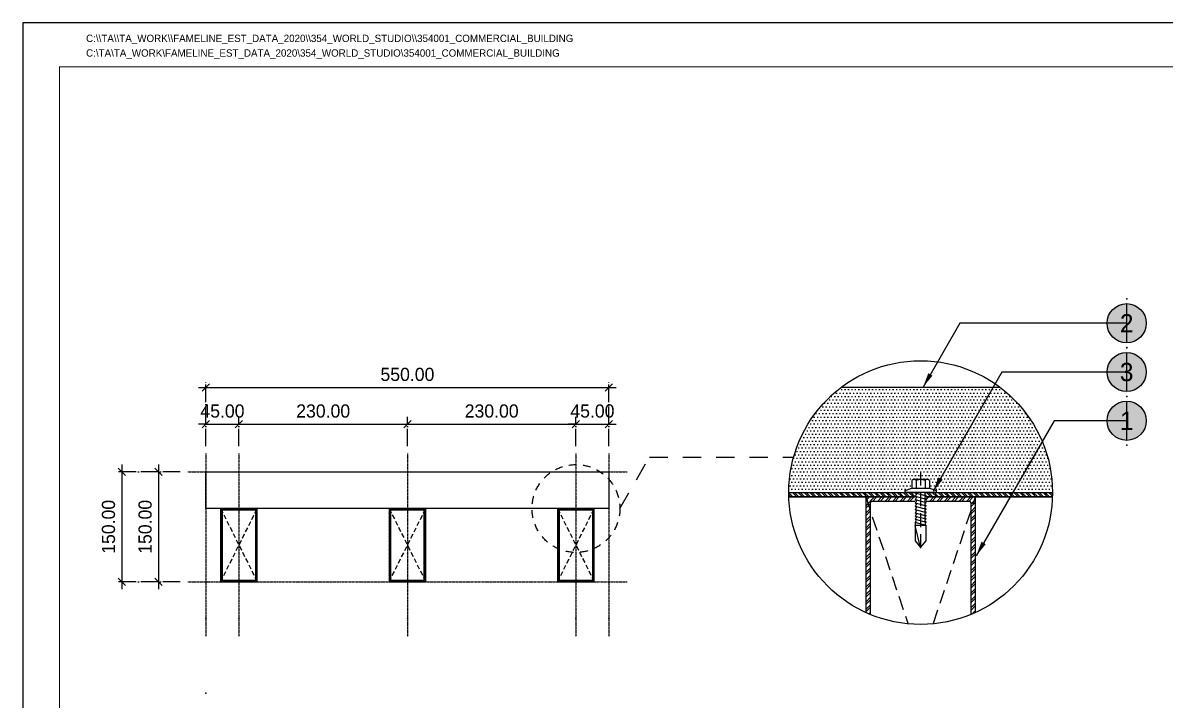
# Model space of a CAD drawing. Header units: millimetres. Extents: x -244126 to 368105, y -173968 to 259060.
# Drawn here: x 18626 to 20185, y 38035 to 38959 of the extents above; entities that cross this region are included whole.
import ezdxf
from ezdxf.enums import TextEntityAlignment as Align
from ezdxf.xclip import XClip

# ---------------------------------------------------------------- set-up
doc = ezdxf.new("R2010")
doc.units = ezdxf.units.MM
doc.header["$MEASUREMENT"] = 0
doc.header["$XCLIPFRAME"] = 0
for name, pattern in [('005_GG_TA_LINE', [13.75, 5, -1.25, 1.25, -1.25, 5]), ('ACAD_ISO04W100', [30, 24, -3, 0, -3]), ('CENTER', [2, 1.25, -0.25, 0.25, -0.25]), ('HIDDEN', [9.525, 6.35, -3.175]), ('TA_HL_003.00000', [19.5, 10.65, -8.85]), ('TA_HL_007.00000', [45.5, 24.85, -20.65])]:
    doc.linetypes.add(name, pattern=pattern)
for name, color, linetype in [('000 - D I M', 6, 'Continuous'), ('000 - GRID', 8, 'CENTER'), ('000 - H A T C H', 8, 'Continuous'), ('000 - H I D D E N', 7, 'Continuous'), ('000 - L I N E 0.1', 1, 'Continuous'), ('000 - SYMBOL CON', 1, 'Continuous'), ('000 - T E X T', 4, 'Continuous'), ('000 - TITLEBLOCK', 4, 'Continuous'), ('000 - WIPEOUT', 250, 'Continuous'), ('001 - ASCESSORIES', 1, 'Continuous'), ('002 - STRUCTURAL STEEL', 4, 'Continuous'), ('A04_TUBE SERIES', 7, 'Continuous')]:
    doc.layers.add(name, color=color, linetype=linetype)
doc.styles.add('BROWALLIA', font='BrowalliaUPC.ttf')
doc.styles.add('Cetury Gothic', font='GOTHIC.TTF')
doc.styles.add('CORDIA', font='cordia.shx')
doc.styles.add('TA', font='Cordia New.ttf', dxfattribs={"height": 4.5})
doc.dimstyles.new('DIM E-E', dxfattribs={"dimscale": 2, "dimtxt": 0.18, "dimasz": 0.1, "dimexe": 0.1, "dimexo": 0.1, "dimgap": 0.09, "dimtad": 1, "dimtoh": 1, "dimzin": 0, "dimdsep": 46, "dimtxsty": 'CORDIA', "dimblk": 'OBLIQUE', "dimcen": 0.1, "dimdle": 0.1, "dimclrd": 40, "dimclre": 140, "dimclrt": 3, "dimadec": 0, "dimazin": 0, "dimtfac": 1, "dimtix": 1, "dimtmove": 2, "dimatfit": 3, "dimfxl": 1, "dimtolj": 1, "dimtzin": 0, "dimarcsym": 0})
pattern_1 = [(45, (7e-15, 87.5), (-1.6838, 1.6838), []), (45, (1.1225, 87.5), (-1.6838, 1.6838), [])]

# ---------------------------------------------------------------- blocks, each defined once
blk = doc.blocks.new('A$Cfd196da9')
at = {"color": 0, "linetype": 'ByBlock', "const_width": 0.1}
blk.add_lwpolyline([(-143.5, -98), (96.5, -98), (96.5, 99), (-143.5, 99)], close=True, dxfattribs=at)
blk = doc.blocks.new('*U1673')
at = {"linetype": '005_GG_TA_LINE'}
blk.add_point((250, 1185), dxfattribs=at)
at = {"layer": '000 - L I N E 0.1', "color": 21, "linetype": 'Continuous'}
blk.add_lwpolyline([(71.2, 2100), (0, 2100), (0, 2028.8)], dxfattribs=at)
at = {"layer": '000 - TITLEBLOCK', "color": 250}
blk.add_lwpolyline([(0, 0), (2970, 0), (2970, 2100), (0, 2100)], close=True, dxfattribs=at)
at = {"layer": '000 - T E X T', "color": 3, "xscale": 10, "yscale": 10, "zscale": 10}
blk.add_blockref('A$Cfd196da9', (1485, 1050), dxfattribs=at)
at = {"color": 4, "style": 'TA'}
blk.add_attdef('PAPER_SIZE', text='', height=12.5, dxfattribs=at).set_placement((2843, 49.9), align=Align.MIDDLE_RIGHT)
blk.add_attdef('SCALE_SIZE', text='', height=12.5, dxfattribs=at).set_placement((2867.6, 50.1), align=Align.MIDDLE_LEFT)
at = {"layer": '000 - T E X T', "color": 250, "style": 'TA'}
for tag, height, p in [('SUPERLINK', 10, (86.3, 2078.8)), ('NAMEFILE', 10, (86.3, 2058.8)), ('SC', 200, (16.8, 1876.1))]:
    blk.add_attdef(tag, text='', height=height, dxfattribs=at).set_placement(p, align=Align.MIDDLE_LEFT)
at = {"layer": '000 - T E X T', "color": 4, "style": 'TA'}
for tag, height, p in [('NAME_JOB_1', 10, (2618.3, 1691.3)), ('NAME_JOB_2', 10, (2618.3, 1669.4)), ('NAME_PROJECT_1', 15, (2469, 1594.8)), ('NAME_PROJECT_2', 15, (2469, 1557.8)), ('NAME_PROJECT_3', 15, (2469, 1520.8)), ('CODE_VALUE_1', 9.5, (2605.7, 1445.6)), ('CODE_VALUE_2', 9.5, (2605.7, 1415.6)), ('PART_NAME_VALUE_1', 9.5, (2605.7, 1379.4)), ('PART_NAME_VALUE_2', 9.5, (2605.7, 1349.4)), ('PART_NAME_VALUE_3', 9.5, (2605.7, 1319.4)), ('MATTERIAL_VALUE_1', 18, (2609.8, 1284.5)), ('SPEC_VALUE', 18, (2609.8, 1243.4)), ('THICKNESS_VALUE', 18, (2609.8, 1202.6)), ('COATING_VALUE_1', 18, (2609.8, 1162.5)), ('COATING_VALUE_2', 18, (2609.8, 1122.4)), ('NAME_TITLE_1', 12, (2472.5, 388.1)), ('NAME_TITLE_2', 12, (2472.5, 354.8)), ('NAME_TITLE_3', 12, (2472.5, 321.5)), ('DRAWING_NO1', 12, (2473.1, 164.6)), ('DRAWING_NO2', 12, (2473.1, 124.6))]:
    blk.add_attdef(tag, text='', height=height, dxfattribs=at).set_placement(p, align=Align.MIDDLE_LEFT)
for tag, p in [('NAME_DAFT', (2767.1, 681.1)), ('NAME_CHECKED', (2767.1, 613)), ('NAME_DESIGNER', (2767.1, 546.1)), ('NAME_DESIGN_MGR', (2767.1, 475.6))]:
    blk.add_attdef(tag, text='', height=18, dxfattribs=at).set_placement(p, align=Align.MIDDLE_CENTER)
for tag, p, height in [('REV', (2767.6, 251.2), 18.8), ('NAME_REMARK', (276.4, 86.5), 20)]:
    blk.add_attdef(tag, p, '', height=height, dxfattribs=at)
at = {"layer": '000 - T E X T', "color": 4, "style": 'Cetury Gothic'}
for tag, p in [('SHEET_NO.', (2807.9, 170)), ('TOTAL_SHEET_NO.', (2804.8, 88.2))]:
    blk.add_attdef(tag, text='', height=18, dxfattribs=at).set_placement(p, align=Align.CENTER)
blk = doc.blocks.new('*U1538')
at = {"color": 3}
blk.add_point((0, -200), dxfattribs=at)
at = {"layer": '000 - GRID', "color": 0, "linetype": 'ByBlock'}
blk.add_line((0, 25), (0, -225), dxfattribs=at)
at = {"layer": '000 - GRID', "color": 0}
blk.add_point((0, 0), dxfattribs=at)
at = {"style": 'TA', "flags": 1}
blk.add_attdef('LOCATION', (6, 6), '', height=4.5, dxfattribs=at)
blk = doc.blocks.new('*U1523')
at = {"color": 3}
blk.add_point((0, -550), dxfattribs=at)
at = {"layer": '000 - GRID', "color": 0, "linetype": 'ByBlock'}
blk.add_line((0, 25), (0, -575), dxfattribs=at)
at = {"layer": '000 - GRID', "color": 0}
blk.add_point((0, 0), dxfattribs=at)
at = {"style": 'TA', "flags": 1}
blk.add_attdef('LOCATION', (6, 6), '', height=4.5, dxfattribs=at)
blk = doc.blocks.new('*U1536')
at = {"color": 0}
blk.add_wipeout([(-275, 25), (275, 25), (275, -25), (-275, -25)], dxfattribs=at).dxf.layer = '000 - WIPEOUT'
at = {"layer": '002 - STRUCTURAL STEEL', "color": 0, "linetype": 'ByBlock'}
blk.add_lwpolyline([(-275, 25), (275, 25), (275, -25), (-275, -25)], close=True, dxfattribs=at)
blk = doc.blocks.new('*U1580')
at = {"color": 250}
blk.add_wipeout([(25, 0), (25, 100), (-25, 100), (-25, 0)], dxfattribs=at).dxf.layer = '000 - WIPEOUT'
at = {"layer": '000 - H I D D E N', "color": 8, "linetype": 'HIDDEN'}
for p, q in [((25, 0), (-25, 100)), ((25, 100), (-25, 0))]:
    blk.add_line(p, q, dxfattribs=at)
at = {"layer": '002 - STRUCTURAL STEEL', "color": 0}
blk.add_lwpolyline([(25, 0), (25, 100), (-25, 100), (-25, 0)], close=True, dxfattribs=at)
blk.add_lwpolyline([(23, 3), (23, 97, 0.414214), (22, 98), (-22, 98, 0.414214), (-23, 97), (-23, 3, 0.414214), (-22, 2), (22, 2, 0.414214)], format="xyb", close=True, dxfattribs=at)
at = {"layer": 'Defpoints', "color": 250}
blk.add_lwpolyline([(25, 0), (25, 100), (-25, 100), (-25, 0)], close=True, dxfattribs=at)
at = {"color": 250}
blk.add_wipeout([(25, 0), (25, 100), (-25, 100), (-25, 0)], dxfattribs=at).dxf.layer = '000 - WIPEOUT'
at = {"layer": '000 - H A T C H'}
h = blk.add_hatch(dxfattribs=at)
h.set_pattern_fill('ANSI32', color=256, scale=0.25)
h.set_pattern_definition(pattern_1)
h.paths.add_polyline_path([(25, 0), (25, 100), (-25, 100), (-25, 0)])
edge = h.paths.add_edge_path(flags=16)
edge.add_line((23, 3), (23, 97))
edge.add_arc((22, 97), 1, 0, 90)
edge.add_line((22, 98), (-22, 98))
edge.add_arc((-22, 97), 1, 90, 180)
edge.add_line((-23, 97), (-23, 3))
edge.add_arc((-22, 3), 1, 180, 270)
edge.add_line((-22, 2), (22, 2))
edge.add_arc((22, 3), 1, 270, 360)
at = {"layer": '000 - H I D D E N', "color": 8, "linetype": 'HIDDEN'}
for p, q in [((25, 0), (-25, 100)), ((25, 100), (-25, 0))]:
    blk.add_line(p, q, dxfattribs=at)
at = {"layer": '002 - STRUCTURAL STEEL', "color": 0}
blk.add_lwpolyline([(25, 0), (25, 100), (-25, 100), (-25, 0)], close=True, dxfattribs=at)
blk.add_lwpolyline([(23, 3), (23, 97, 0.414214), (22, 98), (-22, 98, 0.414214), (-23, 97), (-23, 3, 0.414214), (-22, 2), (22, 2, 0.414214)], format="xyb", close=True, dxfattribs=at)
at = {"layer": 'Defpoints', "color": 250}
blk.add_lwpolyline([(25, 0), (25, 100), (-25, 100), (-25, 0)], close=True, dxfattribs=at)
blk = doc.blocks.new('*U1579')
at = {"color": 250}
blk.add_wipeout([(25, 0), (25, 100), (-25, 100), (-25, 0)], dxfattribs=at).dxf.layer = '000 - WIPEOUT'
at = {"layer": '000 - H I D D E N', "color": 8, "linetype": 'HIDDEN'}
for p, q in [((25, 0), (-25, 100)), ((25, 100), (-25, 0))]:
    blk.add_line(p, q, dxfattribs=at)
at = {"layer": '002 - STRUCTURAL STEEL', "color": 0}
blk.add_lwpolyline([(25, 0), (25, 100), (-25, 100), (-25, 0)], close=True, dxfattribs=at)
blk.add_lwpolyline([(23, 3), (23, 97, 0.414214), (22, 98), (-22, 98, 0.414214), (-23, 97), (-23, 3, 0.414214), (-22, 2), (22, 2, 0.414214)], format="xyb", close=True, dxfattribs=at)
at = {"layer": 'Defpoints', "color": 250}
blk.add_lwpolyline([(25, 0), (25, 100), (-25, 100), (-25, 0)], close=True, dxfattribs=at)
at = {"color": 250}
blk.add_wipeout([(25, 0), (25, 100), (-25, 100), (-25, 0)], dxfattribs=at).dxf.layer = '000 - WIPEOUT'
at = {"layer": '000 - H A T C H'}
h = blk.add_hatch(dxfattribs=at)
h.set_pattern_fill('ANSI32', color=256, scale=0.25)
h.set_pattern_definition(pattern_1)
h.paths.add_polyline_path([(25, 0), (25, 100), (-25, 100), (-25, 0)])
edge = h.paths.add_edge_path(flags=16)
edge.add_line((23, 3), (23, 97))
edge.add_arc((22, 97), 1, 0, 90)
edge.add_line((22, 98), (-22, 98))
edge.add_arc((-22, 97), 1, 90, 180)
edge.add_line((-23, 97), (-23, 3))
edge.add_arc((-22, 3), 1, 180, 270)
edge.add_line((-22, 2), (22, 2))
edge.add_arc((22, 3), 1, 270, 360)
at = {"layer": '000 - H I D D E N', "color": 8, "linetype": 'HIDDEN'}
for p, q in [((25, 0), (-25, 100)), ((25, 100), (-25, 0))]:
    blk.add_line(p, q, dxfattribs=at)
at = {"layer": '002 - STRUCTURAL STEEL', "color": 0}
blk.add_lwpolyline([(25, 0), (25, 100), (-25, 100), (-25, 0)], close=True, dxfattribs=at)
blk.add_lwpolyline([(23, 3), (23, 97, 0.414214), (22, 98), (-22, 98, 0.414214), (-23, 97), (-23, 3, 0.414214), (-22, 2), (22, 2, 0.414214)], format="xyb", close=True, dxfattribs=at)
at = {"layer": 'Defpoints', "color": 250}
blk.add_lwpolyline([(25, 0), (25, 100), (-25, 100), (-25, 0)], close=True, dxfattribs=at)
blk = doc.blocks.new('*U1581')
at = {"color": 250}
blk.add_wipeout([(25, 0), (25, 100), (-25, 100), (-25, 0)], dxfattribs=at).dxf.layer = '000 - WIPEOUT'
at = {"layer": '000 - H I D D E N', "color": 8, "linetype": 'HIDDEN'}
for p, q in [((25, 0), (-25, 100)), ((25, 100), (-25, 0))]:
    blk.add_line(p, q, dxfattribs=at)
at = {"layer": '002 - STRUCTURAL STEEL', "color": 0}
blk.add_lwpolyline([(25, 0), (25, 100), (-25, 100), (-25, 0)], close=True, dxfattribs=at)
blk.add_lwpolyline([(23, 3), (23, 97, 0.414214), (22, 98), (-22, 98, 0.414214), (-23, 97), (-23, 3, 0.414214), (-22, 2), (22, 2, 0.414214)], format="xyb", close=True, dxfattribs=at)
at = {"layer": 'Defpoints', "color": 250}
blk.add_lwpolyline([(25, 0), (25, 100), (-25, 100), (-25, 0)], close=True, dxfattribs=at)
at = {"color": 250}
blk.add_wipeout([(25, 0), (25, 100), (-25, 100), (-25, 0)], dxfattribs=at).dxf.layer = '000 - WIPEOUT'
at = {"layer": '000 - H A T C H'}
h = blk.add_hatch(dxfattribs=at)
h.set_pattern_fill('ANSI32', color=256, scale=0.25)
h.set_pattern_definition(pattern_1)
h.paths.add_polyline_path([(25, 0), (25, 100), (-25, 100), (-25, 0)])
edge = h.paths.add_edge_path(flags=16)
edge.add_line((23, 3), (23, 97))
edge.add_arc((22, 97), 1, 0, 90)
edge.add_line((22, 98), (-22, 98))
edge.add_arc((-22, 97), 1, 90, 180)
edge.add_line((-23, 97), (-23, 3))
edge.add_arc((-22, 3), 1, 180, 270)
edge.add_line((-22, 2), (22, 2))
edge.add_arc((22, 3), 1, 270, 360)
at = {"layer": '000 - H I D D E N', "color": 8, "linetype": 'HIDDEN'}
for p, q in [((25, 0), (-25, 100)), ((25, 100), (-25, 0))]:
    blk.add_line(p, q, dxfattribs=at)
at = {"layer": '002 - STRUCTURAL STEEL', "color": 0}
blk.add_lwpolyline([(25, 0), (25, 100), (-25, 100), (-25, 0)], close=True, dxfattribs=at)
blk.add_lwpolyline([(23, 3), (23, 97, 0.414214), (22, 98), (-22, 98, 0.414214), (-23, 97), (-23, 3, 0.414214), (-22, 2), (22, 2, 0.414214)], format="xyb", close=True, dxfattribs=at)
at = {"layer": 'Defpoints', "color": 250}
blk.add_lwpolyline([(25, 0), (25, 100), (-25, 100), (-25, 0)], close=True, dxfattribs=at)
blk = doc.blocks.new('_Oblique')
at = {"color": 0, "linetype": 'ByBlock', "lineweight": -2}
blk.add_line((-0.5, -0.5), (0.5, 0.5), dxfattribs=at)
blk = doc.blocks.new('*D1820')
at = {"layer": '000 - D I M', "color": 40, "lineweight": -2, "transparency": 16777216}
for p, q in [((18875.9, 38411.3), (18865.9, 38411.3)), ((18875.9, 38411.3), (18920.9, 38411.3)), ((18920.9, 38411.3), (18930.9, 38411.3))]:
    blk.add_line(p, q, dxfattribs=at)
at = {"layer": '000 - D I M', "color": 140, "linetype": 'ACAD_ISO04W100', "lineweight": -2, "transparency": 16777216}
for p, q in [((18875.9, 38381.3), (18875.9, 38421.3)), ((18920.9, 38381.3), (18920.9, 38421.3))]:
    blk.add_line(p, q, dxfattribs=at)
at = {"layer": 'Defpoints', "color": 0, "transparency": 16777216}
for p in [(18920.9, 38411.3), (18875.9, 38371.3), (18920.9, 38371.3)]:
    blk.add_point(p, dxfattribs=at)
at = {"layer": '000 - D I M', "color": 40, "lineweight": -2, "transparency": 16777216, "xscale": 10, "yscale": 10, "zscale": 10}
blk.add_blockref('_Oblique', (18875.9, 38411.3), dxfattribs=at)
at = {"layer": '000 - D I M', "color": 40, "lineweight": -2, "transparency": 16777216, "xscale": 10, "yscale": 10, "zscale": 10, "rotation": 180}
blk.add_blockref('_Oblique', (18920.9, 38411.3), dxfattribs=at)
at = {"layer": '000 - D I M', "color": 3, "transparency": 16777216, "insert": (18898.4, 38429.3), "char_height": 18, "attachment_point": 5, "style": 'CORDIA'}
blk.add_mtext('\\A1;45.00', dxfattribs=at)
blk = doc.blocks.new('*D1821')
at = {"layer": '000 - D I M', "color": 40, "lineweight": -2, "transparency": 16777216}
blk.add_line((18910.9, 38411.3), (19160.9, 38411.3), dxfattribs=at)
at = {"layer": '000 - D I M', "color": 140, "linetype": 'ACAD_ISO04W100', "lineweight": -2, "transparency": 16777216}
for p, q in [((18920.9, 38381.3), (18920.9, 38421.3)), ((19150.9, 38381.3), (19150.9, 38421.3))]:
    blk.add_line(p, q, dxfattribs=at)
at = {"layer": 'Defpoints', "color": 0, "transparency": 16777216}
for p in [(19150.9, 38411.3), (18920.9, 38371.3), (19150.9, 38371.3)]:
    blk.add_point(p, dxfattribs=at)
at = {"layer": '000 - D I M', "color": 40, "lineweight": -2, "transparency": 16777216, "xscale": 10, "yscale": 10, "zscale": 10, "rotation": 180}
blk.add_blockref('_Oblique', (18920.9, 38411.3), dxfattribs=at)
at = {"layer": '000 - D I M', "color": 40, "lineweight": -2, "transparency": 16777216, "xscale": 10, "yscale": 10, "zscale": 10}
blk.add_blockref('_Oblique', (19150.9, 38411.3), dxfattribs=at)
at = {"layer": '000 - D I M', "color": 3, "transparency": 16777216, "insert": (19035.9, 38429.3), "char_height": 18, "attachment_point": 5, "style": 'CORDIA'}
blk.add_mtext('\\A1;230.00', dxfattribs=at)
blk = doc.blocks.new('*D1822')
at = {"layer": '000 - D I M', "color": 40, "lineweight": -2, "transparency": 16777216}
blk.add_line((19140.9, 38411.3), (19390.9, 38411.3), dxfattribs=at)
at = {"layer": '000 - D I M', "color": 140, "linetype": 'ACAD_ISO04W100', "lineweight": -2, "transparency": 16777216}
for p, q in [((19150.9, 38381.3), (19150.9, 38421.3)), ((19380.9, 38381.3), (19380.9, 38421.3))]:
    blk.add_line(p, q, dxfattribs=at)
at = {"layer": 'Defpoints', "color": 0, "transparency": 16777216}
for p in [(19380.9, 38411.3), (19150.9, 38371.3), (19380.9, 38371.3)]:
    blk.add_point(p, dxfattribs=at)
at = {"layer": '000 - D I M', "color": 40, "lineweight": -2, "transparency": 16777216, "xscale": 10, "yscale": 10, "zscale": 10, "rotation": 180}
blk.add_blockref('_Oblique', (19150.9, 38411.3), dxfattribs=at)
at = {"layer": '000 - D I M', "color": 40, "lineweight": -2, "transparency": 16777216, "xscale": 10, "yscale": 10, "zscale": 10}
blk.add_blockref('_Oblique', (19380.9, 38411.3), dxfattribs=at)
at = {"layer": '000 - D I M', "color": 3, "transparency": 16777216, "insert": (19265.9, 38429.3), "char_height": 18, "attachment_point": 5, "style": 'CORDIA'}
blk.add_mtext('\\A1;230.00', dxfattribs=at)
blk = doc.blocks.new('*D1823')
at = {"layer": '000 - D I M', "color": 40, "lineweight": -2, "transparency": 16777216}
for p, q in [((19380.9, 38411.3), (19370.9, 38411.3)), ((19380.9, 38411.3), (19425.9, 38411.3)), ((19425.9, 38411.3), (19435.9, 38411.3))]:
    blk.add_line(p, q, dxfattribs=at)
at = {"layer": '000 - D I M', "color": 140, "linetype": 'ACAD_ISO04W100', "lineweight": -2, "transparency": 16777216}
for p, q in [((19380.9, 38381.3), (19380.9, 38421.3)), ((19425.9, 38381.3), (19425.9, 38421.3))]:
    blk.add_line(p, q, dxfattribs=at)
at = {"layer": 'Defpoints', "color": 0, "transparency": 16777216}
for p in [(19425.9, 38411.3), (19380.9, 38371.3), (19425.9, 38371.3)]:
    blk.add_point(p, dxfattribs=at)
at = {"layer": '000 - D I M', "color": 40, "lineweight": -2, "transparency": 16777216, "xscale": 10, "yscale": 10, "zscale": 10}
blk.add_blockref('_Oblique', (19380.9, 38411.3), dxfattribs=at)
at = {"layer": '000 - D I M', "color": 40, "lineweight": -2, "transparency": 16777216, "xscale": 10, "yscale": 10, "zscale": 10, "rotation": 180}
blk.add_blockref('_Oblique', (19425.9, 38411.3), dxfattribs=at)
at = {"layer": '000 - D I M', "color": 3, "transparency": 16777216, "insert": (19403.4, 38429.3), "char_height": 18, "attachment_point": 5, "style": 'CORDIA'}
blk.add_mtext('\\A1;45.00', dxfattribs=at)
blk = doc.blocks.new('*D1824')
at = {"layer": '000 - D I M', "color": 140, "linetype": 'ACAD_ISO04W100', "lineweight": -2, "transparency": 16777216}
for p, q in [((18840.9, 38346.3), (18800.9, 38346.3)), ((18840.9, 38196.3), (18800.9, 38196.3))]:
    blk.add_line(p, q, dxfattribs=at)
at = {"layer": '000 - D I M', "color": 40, "lineweight": -2, "transparency": 16777216}
blk.add_line((18810.9, 38356.3), (18810.9, 38186.3), dxfattribs=at)
at = {"layer": 'Defpoints', "color": 0, "transparency": 16777216}
for p in [(18850.9, 38346.3), (18810.9, 38196.3), (18850.9, 38196.3)]:
    blk.add_point(p, dxfattribs=at)
at = {"layer": '000 - D I M', "color": 40, "lineweight": -2, "transparency": 16777216, "xscale": 10, "yscale": 10, "zscale": 10}
for p, rotation in [((18810.9, 38346.3), 90), ((18810.9, 38196.3), 270)]:
    blk.add_blockref('_Oblique', p, dxfattribs=dict(at, rotation=rotation))
at = {"layer": '000 - D I M', "color": 3, "transparency": 16777216, "insert": (18792.9, 38271.3), "char_height": 18, "attachment_point": 5, "rotation": 90, "style": 'CORDIA'}
blk.add_mtext('\\A1;150.00', dxfattribs=at)
blk = doc.blocks.new('*D1825')
at = {"layer": '000 - D I M', "color": 140, "linetype": 'ACAD_ISO04W100', "lineweight": -2, "transparency": 16777216}
for p, q in [((18875.9, 38381.3), (18875.9, 38471.3)), ((19425.9, 38381.3), (19425.9, 38471.3))]:
    blk.add_line(p, q, dxfattribs=at)
at = {"layer": '000 - D I M', "color": 40, "lineweight": -2, "transparency": 16777216}
blk.add_line((18865.9, 38461.3), (19435.9, 38461.3), dxfattribs=at)
at = {"layer": 'Defpoints', "color": 0, "transparency": 16777216}
for p in [(19425.9, 38461.3), (18875.9, 38371.3), (19425.9, 38371.3)]:
    blk.add_point(p, dxfattribs=at)
at = {"layer": '000 - D I M', "color": 40, "lineweight": -2, "transparency": 16777216, "xscale": 10, "yscale": 10, "zscale": 10, "rotation": 180}
blk.add_blockref('_Oblique', (18875.9, 38461.3), dxfattribs=at)
at = {"layer": '000 - D I M', "color": 40, "lineweight": -2, "transparency": 16777216, "xscale": 10, "yscale": 10, "zscale": 10}
blk.add_blockref('_Oblique', (19425.9, 38461.3), dxfattribs=at)
at = {"layer": '000 - D I M', "color": 3, "transparency": 16777216, "insert": (19150.9, 38479.3), "char_height": 18, "attachment_point": 5, "style": 'CORDIA'}
blk.add_mtext('\\A1;550.00', dxfattribs=at)
blk = doc.blocks.new('*D1826')
at = {"layer": '000 - D I M', "color": 140, "linetype": 'ACAD_ISO04W100', "lineweight": -2, "transparency": 16777216}
for p, q in [((18840.9, 38346.3), (18750.9, 38346.3)), ((18840.9, 38196.3), (18750.9, 38196.3))]:
    blk.add_line(p, q, dxfattribs=at)
at = {"layer": '000 - D I M', "color": 40, "lineweight": -2, "transparency": 16777216}
blk.add_line((18760.9, 38356.3), (18760.9, 38186.3), dxfattribs=at)
at = {"layer": 'Defpoints', "color": 0, "transparency": 16777216}
for p in [(18850.9, 38346.3), (18760.9, 38196.3), (18850.9, 38196.3)]:
    blk.add_point(p, dxfattribs=at)
at = {"layer": '000 - D I M', "color": 40, "lineweight": -2, "transparency": 16777216, "xscale": 10, "yscale": 10, "zscale": 10}
for p, rotation in [((18760.9, 38346.3), 90), ((18760.9, 38196.3), 270)]:
    blk.add_blockref('_Oblique', p, dxfattribs=dict(at, rotation=rotation))
at = {"layer": '000 - D I M', "color": 3, "transparency": 16777216, "insert": (18742.9, 38271.3), "char_height": 18, "attachment_point": 5, "rotation": 90, "style": 'CORDIA'}
blk.add_mtext('\\A1;150.00', dxfattribs=at)
blk = doc.blocks.new('000 - ARROW FOR SYMBOL')
at = {"layer": '000 - SYMBOL CON', "color": 0, "linetype": 'HIDDEN'}
blk.add_solid([(1.29, 1.57), (0, 0), (0.71, 1.9)], dxfattribs=at)
blk = doc.blocks.new('*U1569')
h = blk.add_hatch(color=250)
h.dxf.hatch_style = 1
edge = h.paths.add_edge_path()
edge.add_arc((0, 0), 2.68, 0, 360)
for p in [(0, 3.33), (0, -3.33)]:
    blk.add_point(p)
at = {"layer": '000 - SYMBOL CON', "color": 0, "linetype": 'ByBlock'}
for points in [[(0, 0), (-22.76, 0), (-27.79, -8.71)], [(-22.76, 0), (-22.76, 0), (-27.79, -8.71)]]:
    blk.add_lwpolyline(points, dxfattribs=at)
at = {"layer": '000 - SYMBOL CON', "color": 2}
blk.add_circle((0, 0), 2.68, dxfattribs=at)
at = {"layer": 'Defpoints', "color": 250}
blk.add_line((0, -2.68), (0, 2.68), dxfattribs=at)
at = {"layer": '000 - SYMBOL CON', "color": 0}
blk.add_blockref('000 - ARROW FOR SYMBOL', (-27.79, -8.71), dxfattribs=at)
blk.add_blockref('000 - ARROW FOR SYMBOL', (-27.79, -8.71), dxfattribs=at)
at = {"layer": '000 - T E X T', "style": 'BROWALLIA'}
blk.add_attdef('NO.CODE', text='', height=2.5, dxfattribs=at).set_placement((0, 0), align=Align.MIDDLE_CENTER)
blk = doc.blocks.new('*U1567')
h = blk.add_hatch(color=250)
h.dxf.hatch_style = 1
edge = h.paths.add_edge_path()
edge.add_arc((0, 0), 2.68, 0, 360)
for p in [(0, 3.33), (0, -3.33)]:
    blk.add_point(p)
at = {"layer": '000 - SYMBOL CON', "color": 0, "linetype": 'ByBlock'}
for points in [[(0, 0), (-17.02, 0), (-26.41, -16.28)], [(-17.02, 0), (-17.02, 0), (-26.41, -16.28)]]:
    blk.add_lwpolyline(points, dxfattribs=at)
at = {"layer": '000 - SYMBOL CON', "color": 2}
blk.add_circle((0, 0), 2.68, dxfattribs=at)
at = {"layer": 'Defpoints', "color": 250}
blk.add_line((0, -2.68), (0, 2.68), dxfattribs=at)
at = {"layer": '000 - SYMBOL CON', "color": 0}
blk.add_blockref('000 - ARROW FOR SYMBOL', (-26.41, -16.28), dxfattribs=at)
blk.add_blockref('000 - ARROW FOR SYMBOL', (-26.41, -16.28), dxfattribs=at)
at = {"layer": '000 - T E X T', "style": 'BROWALLIA'}
blk.add_attdef('NO.CODE', text='', height=2.5, dxfattribs=at).set_placement((0, 0), align=Align.MIDDLE_CENTER)
blk = doc.blocks.new('*U1570')
h = blk.add_hatch(color=250)
h.dxf.hatch_style = 1
edge = h.paths.add_edge_path()
edge.add_arc((0, 0), 2.68, 0, 360)
for p in [(0, 3.33), (0, -3.33)]:
    blk.add_point(p)
at = {"layer": '000 - SYMBOL CON', "color": 0, "linetype": 'ByBlock'}
for points in [[(0, 0), (-9.89, 0), (-20.53, -18.42)], [(-9.89, 0), (-9.89, 0), (-20.53, -18.42)]]:
    blk.add_lwpolyline(points, dxfattribs=at)
at = {"layer": '000 - SYMBOL CON', "color": 2}
blk.add_circle((0, 0), 2.68, dxfattribs=at)
at = {"layer": 'Defpoints', "color": 250}
blk.add_line((0, -2.68), (0, 2.68), dxfattribs=at)
at = {"layer": '000 - SYMBOL CON', "color": 0}
blk.add_blockref('000 - ARROW FOR SYMBOL', (-20.53, -18.42), dxfattribs=at)
blk.add_blockref('000 - ARROW FOR SYMBOL', (-20.53, -18.42), dxfattribs=at)
at = {"layer": '000 - T E X T', "style": 'BROWALLIA'}
blk.add_attdef('NO.CODE', text='', height=2.5, dxfattribs=at).set_placement((0, 0), align=Align.MIDDLE_CENTER)
blk = doc.blocks.new('*U1559')
at = {"color": 250}
blk.add_wipeout([(25, 0), (25, 150), (-25, 150), (-25, 0)], dxfattribs=at).dxf.layer = '000 - WIPEOUT'
at = {"layer": '000 - H I D D E N', "color": 8, "linetype": 'HIDDEN'}
for p, q in [((25, 0), (-25, 150)), ((25, 150), (-25, 0))]:
    blk.add_line(p, q, dxfattribs=at)
at = {"layer": '002 - STRUCTURAL STEEL', "color": 0}
blk.add_lwpolyline([(25, 0), (25, 150), (-25, 150), (-25, 0)], close=True, dxfattribs=at)
blk.add_lwpolyline([(23, 3), (23, 147, 0.414214), (22, 148), (-22, 148, 0.414214), (-23, 147), (-23, 3, 0.414214), (-22, 2), (22, 2, 0.414214)], format="xyb", close=True, dxfattribs=at)
at = {"layer": 'Defpoints', "color": 250}
blk.add_lwpolyline([(25, 0), (25, 150), (-25, 150), (-25, 0)], close=True, dxfattribs=at)
at = {"color": 250}
blk.add_wipeout([(25, 0), (25, 150), (-25, 150), (-25, 0)], dxfattribs=at).dxf.layer = '000 - WIPEOUT'
at = {"layer": '000 - H A T C H'}
h = blk.add_hatch(dxfattribs=at)
h.set_pattern_fill('ANSI32', color=256, scale=0.25)
h.set_pattern_definition([(45, (7e-15, 137.5), (-1.6838, 1.6838), []), (45, (1.1225, 137.5), (-1.6838, 1.6838), [])])
h.paths.add_polyline_path([(25, 0), (25, 150), (-25, 150), (-25, 0)])
edge = h.paths.add_edge_path(flags=16)
edge.add_line((23, 3), (23, 147))
edge.add_arc((22, 147), 1, 0, 90)
edge.add_line((22, 148), (-22, 148))
edge.add_arc((-22, 147), 1, 90, 180)
edge.add_line((-23, 147), (-23, 3))
edge.add_arc((-22, 3), 1, 180, 270)
edge.add_line((-22, 2), (22, 2))
edge.add_arc((22, 3), 1, 270, 360)
at = {"layer": '000 - H I D D E N', "color": 8, "linetype": 'HIDDEN'}
for p, q in [((25, 0), (-25, 150)), ((25, 150), (-25, 0))]:
    blk.add_line(p, q, dxfattribs=at)
at = {"layer": '002 - STRUCTURAL STEEL', "color": 0}
blk.add_lwpolyline([(25, 0), (25, 150), (-25, 150), (-25, 0)], close=True, dxfattribs=at)
blk.add_lwpolyline([(23, 3), (23, 147, 0.414214), (22, 148), (-22, 148, 0.414214), (-23, 147), (-23, 3, 0.414214), (-22, 2), (22, 2, 0.414214)], format="xyb", close=True, dxfattribs=at)
at = {"layer": 'Defpoints', "color": 250}
blk.add_lwpolyline([(25, 0), (25, 150), (-25, 150), (-25, 0)], close=True, dxfattribs=at)
blk = doc.blocks.new('000 - DYNAMIC_VIEW_ASSCESSORIES_HEX_HEAD_SELF_DRILLING_SCREW_No.12x25_SIDE_VIEW')
at = {"layer": 'Defpoints', "color": 250, "linetype": 'HIDDEN'}
blk.add_line((0, -9.65), (0, 9.65), dxfattribs=at)
blk.add_wipeout([(0, 2.5), (22, 2.5), (25, 0), (22, -2.5), (0, -2.5), (0, -7), (-1, -7), (-2, -4), (-6, -4), (-6, 4), (-2, 4), (-1, 7), (0, 7)]).dxf.layer = '000 - WIPEOUT'
at = {"layer": '001 - ASCESSORIES', "color": 0}
for p, q in [((-6, 3), (-6, -3)), ((-5.5, 4), (-2, 4)), ((-5.5, 2), (-2, 2)), ((-5.5, -2), (-2, -2)), ((-5.5, -4), (-2, -4))]:
    blk.add_line(p, q, dxfattribs=at)
at = {"layer": '001 - ASCESSORIES', "color": 8}
for p, q in [((15, 2.5), (13.66, -2.5)), ((25, 0), (15, -2.5))]:
    blk.add_line(p, q, dxfattribs=at)
at = {"layer": '001 - ASCESSORIES', "color": 0}
blk.add_lwpolyline([(-1, 7), (0, 7), (0, -7), (-1, -7), (-2, -4), (-2, 4)], close=True, dxfattribs=at)
at = {"layer": '001 - ASCESSORIES', "color": 8}
for points in [[(0, -2.25, -0.091189), (0.16, -2.5), (1.5, 2.5, -0.666667), (0, 2.5)], [(0.16, -2.5, -0.666667), (1.66, -2.5), (3, 2.5, -0.666667), (1.5, 2.5)], [(1.66, -2.5, -0.666667), (3.16, -2.5), (4.5, 2.5, -0.666667), (3, 2.5)], [(3.16, -2.5, -0.666667), (4.66, -2.5), (6, 2.5, -0.666667), (4.5, 2.5)], [(4.66, -2.5, -0.666667), (6.16, -2.5), (7.5, 2.5, -0.666667), (6, 2.5)], [(6.16, -2.5, -0.666667), (7.66, -2.5), (9, 2.5, -0.666667), (7.5, 2.5)], [(7.66, -2.5, -0.666667), (9.16, -2.5), (10.5, 2.5, -0.666667), (9, 2.5)], [(9.16, -2.5, -0.666667), (10.66, -2.5), (12, 2.5, -0.666667), (10.5, 2.5)], [(10.66, -2.5, -0.666667), (12.16, -2.5), (13.5, 2.5, -0.666667), (12, 2.5)]]:
    blk.add_lwpolyline(points, format="xyb", dxfattribs=at)
blk.add_lwpolyline([(13.66, -2.5), (22, -2.5), (25, 0), (22, 2.5), (15, 2.5), (15, -2.47)], dxfattribs=at)
at = {"layer": '001 - ASCESSORIES', "color": 0}
for centre, radius, start, end in [((-4.75, 3), 1.25, 126.8699, 233.1301), ((-1.75, 0), 4.25, 151.9275, 208.0725), ((-4.75, -3), 1.25, 126.8699, 233.1301)]:
    blk.add_arc(centre, radius, start, end, dxfattribs=at)
at = {"layer": '001 - ASCESSORIES', "color": 8}
for centre, start, end in [((14.25, 2.81), 202.6199, 337.3801), ((12.91, -2.81), 22.6199, 157.3801)]:
    blk.add_arc(centre, 0.812, start, end, dxfattribs=at)
at = {"layer": 'Defpoints', "color": 250, "linetype": 'HIDDEN'}
blk.add_line((-9.65, 0), (26.91, 0), dxfattribs=at)
blk = doc.blocks.new('*U1765')
at = {"layer": '001 - ASCESSORIES'}
blk.add_blockref('000 - DYNAMIC_VIEW_ASSCESSORIES_HEX_HEAD_SELF_DRILLING_SCREW_No.12x25_SIDE_VIEW', (0, 0), dxfattribs=at)

msp = doc.modelspace()

# ---------------------------------------------------------------- hatches: boundary and pattern name
at = {"layer": '000 - H A T C H'}
h = msp.add_hatch(dxfattribs=at)
h.set_pattern_fill('DOTS', color=8, scale=75)
h.set_pattern_definition([(0, (19851.4585, 38318.047), (2.34375, 4.6875), [0, -4.6875])])
edge = h.paths.add_edge_path()
edge.add_line((19959.45847, 38462.04718), (19743.45847, 38462.04718))
edge.add_arc((19851.45847, 38318.04718), 180, 126.86989765, 180)
edge.add_line((19671.45847, 38318.04718), (20031.45847, 38318.04718))
edge.add_arc((19851.45847, 38318.04718), 180, 0, 53.13010235)
h = msp.add_hatch(dxfattribs=at)
h.set_pattern_fill('ANSI32', color=8, scale=15, angle=90)
h.set_pattern_definition([(135, (19851.4585, 38318.047), (-3.97748, -3.97748), []), (135, (19851.4585, 38320.699), (-3.97748, -3.97748), [])])
edge = h.paths.add_edge_path()
edge.add_arc((19851.45847, 38318.04718), 180, 180, 181.91021317)
edge.add_line((19671.5585, 38312.04718), (20031.35845, 38312.04718))
edge.add_arc((19851.45847, 38318.04718), 180, 358.08978683, 360)
edge.add_line((20031.45847, 38318.04718), (19671.45847, 38318.04718))

# ---------------------------------------------------------------- linework, layer by layer
at = {"color": 1}
msp.add_line((19743.45847, 38462.04718), (19959.45847, 38462.04718), dxfattribs=at)
at = {"layer": '000 - SYMBOL CON', "color": 2, "linetype": 'TA_HL_007.00000'}
msp.add_lwpolyline([(19440.93893, 38296.29106), (19481.3977, 38366.36771), (19678.06549, 38366.36771)], dxfattribs=at)

# ---------------------------------------------------------------- block references
at = {"color": 2, "linetype": 'TA_HL_003.00000'}
ref = msp.add_blockref('*U1673', (18625.93893, 36859.28063), dxfattribs=at)
ref.add_attrib('SUPERLINK', 'C:\\\\TA\\\\TA_WORK\\\\FAMELINE_EST_DATA_2020\\\\354_WORLD_STUDIO\\\\354001_COMMERCIAL_BUILDING', dxfattribs={"layer": '000 - T E X T', "color": 250, "height": 10, "style": 'TA'}).set_placement((18712.26211, 38938.10733), align=Align.MIDDLE_LEFT)
ref.add_attrib('NAMEFILE', 'C:\\TA\\TA_WORK\\FAMELINE_EST_DATA_2020\\354_WORLD_STUDIO\\354001_COMMERCIAL_BUILDING', dxfattribs={"layer": '000 - T E X T', "color": 250, "height": 10, "style": 'TA'}).set_placement((18712.26211, 38918.10512), align=Align.MIDDLE_LEFT)
at = {"layer": '000 - T E X T', "color": 2, "linetype": 'TA_HL_007.00000', "ltscale": 2.5, "xscale": 10, "yscale": 10, "zscale": 10}
msp.add_blockref('*U1569', (20132.71607, 38549.16843), dxfattribs=at).add_auto_attribs({'NO.CODE': '2'})

# ---------------------------------------------------------------- dimensions: what is measured, and where the dimension line sits
at = {"layer": '000 - D I M', "color": 3}
for base, p1, p2, picture, middle in [((19425.93893, 38461.29106), (18875.93893, 38371.29106), (19425.93893, 38371.29106), '*D1825', (19150.93893, 38479.29106)), ((18920.93893, 38411.29106), (18875.93893, 38371.29106), (18920.93893, 38371.29106), '*D1820', (18898.43893, 38429.29106)), ((19150.93893, 38411.29106), (18920.93893, 38371.29106), (19150.93893, 38371.29106), '*D1821', (19035.93893, 38429.29106)), ((19380.93893, 38411.29106), (19150.93893, 38371.29106), (19380.93893, 38371.29106), '*D1822', (19265.93893, 38429.29106)), ((19425.93893, 38411.29106), (19380.93893, 38371.29106), (19425.93893, 38371.29106), '*D1823', (19403.43893, 38429.29106))]:
    dim = msp.add_linear_dim(base=base, p1=p1, p2=p2, dimstyle='DIM E-E', override={"dimscale": 100}, dxfattribs=at)
    dim.commit()
    dim.dimension.update_dxf_attribs({"geometry": picture, "text_midpoint": middle})
for base, picture, middle in [((18760.93893, 38196.29106), '*D1826', (18742.93893, 38271.29106)), ((18810.93893, 38196.29106), '*D1824', (18792.93893, 38271.29106))]:
    dim = msp.add_linear_dim(base=base, p1=(18850.93893, 38346.29106), p2=(18850.93893, 38196.29106), angle=90, dimstyle='DIM E-E', override={"dimscale": 100}, dxfattribs=at)
    dim.commit()
    dim.dimension.update_dxf_attribs({"geometry": picture, "text_midpoint": middle})

# ---------------------------------------------------------------- next in the draw order: block references
at = {"layer": '001 - ASCESSORIES', "color": 1}
msp.add_blockref('*U1536', (19150.93893, 38321.29106), dxfattribs=at)
at = {"layer": 'A04_TUBE SERIES', "color": 3}
ref = msp.add_blockref('*U1559', (19851.45847, 38312.04718), dxfattribs=dict(at, xscale=3, yscale=3, zscale=3, rotation=180))
XClip(ref).set_block_clipping_path([(8.5388902964, -61.3892865129), (24.9249007801, -56.5779197213), (39.2916440367, -47.3449744613), (50.4752119699, -34.4384490473), (57.5695784169, -18.9039534105), (60, -2), (57.5695784169, 14.9039534105), (50.4752119699, 30.4384490473), (39.2916440367, 43.3449744613), (24.9249007801, 52.5779197213), (8.5388902964, 57.3892865129), (-8.5388902964, 57.3892865129), (-24.9249007801, 52.5779197213), (-39.2916440367, 43.3449744613), (-50.4752119699, 30.4384490473), (-57.5695784169, 14.9039534105), (-60, -2), (-57.5695784169, -18.9039534105), (-50.4752119699, -34.4384490473), (-39.2916440367, -47.3449744613), (-24.9249007801, -56.5779197213), (-8.5388902964, -61.3892865129)])

# ---------------------------------------------------------------- next in the draw order: linework, layer by layer
at = {"color": 3}
for p, q in [((19671.45847, 38318.04718), (20031.45847, 38318.04718)), ((19671.5585, 38312.04718), (20031.35845, 38312.04718))]:
    msp.add_line(p, q, dxfattribs=at)
at = {"layer": '000 - SYMBOL CON', "color": 2, "linetype": 'ByBlock'}
msp.add_circle((19851.45847, 38318.04718), 180, dxfattribs=at)
at = {"layer": 'A04_TUBE SERIES', "color": 3}
msp.add_line((20031.35845, 38312.04718), (19671.5585, 38312.04718), dxfattribs=at)

# ---------------------------------------------------------------- next in the draw order: block references
at = {"layer": '000 - GRID'}
for p in [(18875.93893, 38346.29106), (19425.93893, 38346.29106)]:
    msp.add_blockref('*U1538', p, dxfattribs=at)
at = {"layer": '000 - GRID', "rotation": 90}
msp.add_blockref('*U1523', (18875.93893, 38346.29106), dxfattribs=at)
at = {"layer": '000 - T E X T', "color": 2, "linetype": 'TA_HL_007.00000', "ltscale": 2.5, "xscale": 10, "yscale": 10, "zscale": 10}
msp.add_blockref('*U1570', (20132.71607, 38416.14384), dxfattribs=at).add_auto_attribs({'NO.CODE': '1'})
at = {"layer": 'A04_TUBE SERIES', "color": 3, "rotation": 180}
for name, p in [('*U1580', (18920.93893, 38296.29106)), ('*U1579', (19150.93893, 38296.29106)), ('*U1581', (19380.93893, 38296.29106))]:
    msp.add_blockref(name, p, dxfattribs=at)

# ---------------------------------------------------------------- next in the draw order: linework, layer by layer
at = {"layer": '000 - SYMBOL CON', "color": 2, "linetype": 'TA_HL_003.00000'}
msp.add_circle((19380.93893, 38296.29106), 60, dxfattribs=at)

# ---------------------------------------------------------------- next in the draw order: block references
at = {"xscale": 3, "yscale": 3, "zscale": 3, "rotation": 270}
msp.add_blockref('*U1765', (19851.45847, 38318.04718), dxfattribs=at)
at = {"layer": '000 - GRID'}
for p in [(18920.93893, 38346.29106), (19150.93893, 38346.29106), (19380.93893, 38346.29106)]:
    msp.add_blockref('*U1538', p, dxfattribs=at)
at = {"layer": '000 - GRID', "rotation": 90}
msp.add_blockref('*U1523', (18875.93893, 38196.29106), dxfattribs=at)

# ---------------------------------------------------------------- next in the draw order: block references
at = {"layer": '000 - T E X T', "color": 2, "linetype": 'TA_HL_007.00000', "ltscale": 2.5, "xscale": 10, "yscale": 10, "zscale": 10}
msp.add_blockref('*U1567', (20132.71607, 38482.65614), dxfattribs=at).add_auto_attribs({'NO.CODE': '3'})

doc.saveas('drawing.dxf')
